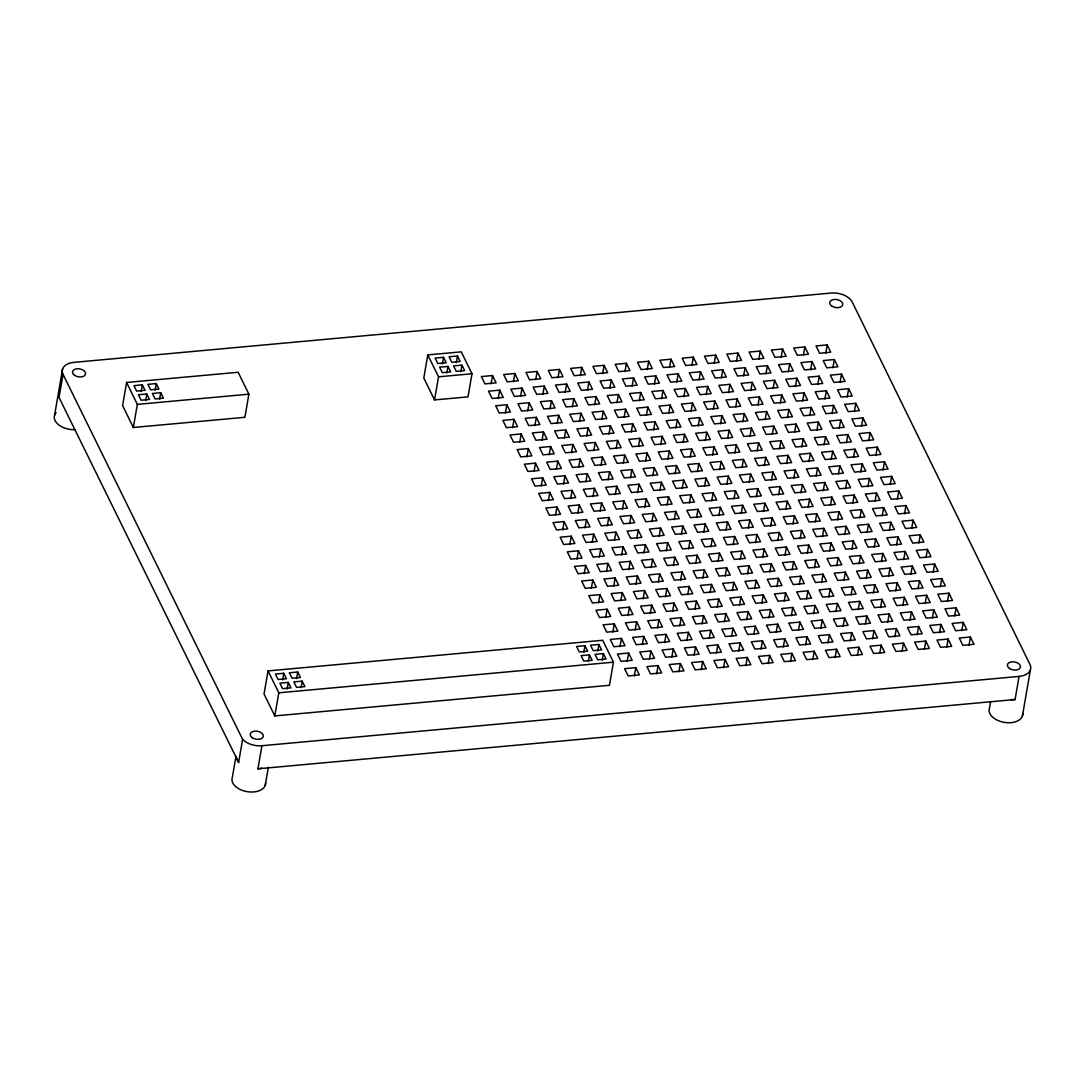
<?xml version="1.0" encoding="UTF-8"?>
<svg xmlns="http://www.w3.org/2000/svg" width="1085" height="1085" viewBox="0 0 1085 1085"><rect width="100%" height="100%" fill="white"/><g stroke="black" fill="none" stroke-linecap="round" stroke-linejoin="round"><path stroke-width="1.5" d="M54.616 415.094L62.591 368.873M63.025 374.325L59.024 397.435L238.619 762.47L242.606 739.36L63.025 374.325A16.994 10.348 9.8 0 1 73.902 362.363L831.069 293.058A16.994 10.348 9.8 0 1 852.254 302.091L1029.963 664.454A16.994 10.348 9.8 0 1 1019.073 676.416L1015.085 699.527L257.918 768.831L261.905 745.721L1019.073 676.416M126.592 382.476L122.605 405.587L133.346 427.49L244.898 417.291L248.885 394.18L238.144 372.264L126.592 382.476L137.334 404.38L133.346 427.49M141.186 391.454L142.325 384.849L133.957 385.623L136.642 391.102L145.01 390.329L142.325 384.849M145.661 400.582L146.8 393.977L138.432 394.75L141.118 400.229L149.486 399.456L146.8 393.977M155.128 390.18L156.267 383.575L147.913 384.348L150.598 389.813L158.952 389.054L156.267 383.575M159.603 399.307L160.743 392.702L152.388 393.475L155.074 398.941L163.442 398.181L160.743 392.702M236.028 756.001L232.312 777.47A16.994 10.348 9.8 0 0 247.394 791.697A16.994 10.348 9.8 0 0 265.594 782.746M268.049 670.91L264.048 694.02L274.79 715.924L609.458 685.3L613.445 662.189L602.704 640.286L268.049 670.91L278.791 692.813L274.79 715.924M282.642 679.888L283.782 673.283L275.414 674.056L278.099 679.522L286.467 678.762L283.782 673.283M265.242 785.418L268.375 767.258M287.118 689.016L288.257 682.411L279.889 683.184L282.575 688.663L290.943 687.89L288.257 682.411M296.585 678.613L297.724 672.008L289.356 672.781L292.041 678.247L300.409 677.488L297.724 672.008M301.06 687.741L302.2 681.136L293.832 681.909L296.517 687.375L304.885 686.615L302.2 681.136M427.788 354.917L423.801 378.028L434.542 399.931L468.001 396.866L472.002 373.755L461.247 351.852L427.788 354.917L438.53 376.82L434.542 399.931M442.382 363.895L443.521 357.291L435.153 358.05L437.838 363.529L446.206 362.77L443.521 357.291M446.857 373.023L447.996 366.418L439.628 367.178L442.314 372.657L450.682 371.897L447.996 366.418M456.324 362.621L457.463 356.016L449.095 356.775L451.78 362.254L460.148 361.481L457.463 356.016M460.799 371.748L461.939 365.143L453.571 365.903L456.256 371.382L464.624 370.609L461.939 365.143M491.098 383.805L492.522 375.546L481.36 376.563L484.941 383.873L496.103 382.856L492.522 375.546M498.259 398.412L499.683 390.152L488.521 391.17L492.102 398.48L503.264 397.449L499.683 390.152M505.42 413.005L506.844 404.759L495.682 405.776L499.263 413.073L510.425 412.056L506.844 404.759M513.408 381.757L514.832 373.511L503.671 374.528L507.251 381.825L518.413 380.808L514.832 373.511M512.581 427.612L514.005 419.366L502.843 420.383L506.424 427.68L517.586 426.663L514.005 419.366M520.569 396.364L521.993 388.105L510.832 389.135L514.412 396.432L525.574 395.415L521.993 388.105M519.742 442.219L521.166 433.959L510.004 434.99L513.598 442.287L524.747 441.269L521.166 433.959M527.73 410.971L529.154 402.711L517.993 403.742L521.573 411.039L532.735 410.022L529.154 402.711M535.719 379.723L537.143 371.463L525.981 372.48L529.561 379.791L540.723 378.76L537.143 371.463M526.903 456.826L528.327 448.566L517.179 449.583L520.759 456.893L531.908 455.876L528.327 448.566M534.891 425.578L536.315 417.318L525.154 418.335L528.734 425.645L539.896 424.615L536.315 417.318M542.88 394.316L544.304 386.07L533.142 387.087L536.722 394.397L547.884 393.367L544.304 386.07M534.064 471.433L535.488 463.173L524.34 464.19L527.92 471.5L539.069 470.47L535.488 463.173M542.052 440.171L543.476 431.925L532.315 432.942L535.909 440.252L547.057 439.222L543.476 431.925M550.041 408.923L551.465 400.677L540.303 401.694L543.883 408.991L555.045 407.974L551.465 400.677M558.029 377.675L559.453 369.429L548.291 370.446L551.872 377.743L563.034 376.726L559.453 369.429M541.225 486.026L542.649 477.78L531.501 478.797L535.081 486.107L546.23 485.076L542.649 477.78M549.213 454.778L550.637 446.532L539.489 447.549L543.07 454.846L554.218 453.828L550.637 446.532M557.202 423.53L558.626 415.27L547.464 416.301L551.044 423.598L562.206 422.58L558.626 415.27M565.19 392.282L566.614 384.022L555.452 385.053L559.033 392.35L570.195 391.332L566.614 384.022M548.386 500.633L549.81 492.387L538.662 493.404L542.242 500.7L553.391 499.683L549.81 492.387M556.374 469.385L557.798 461.125L546.65 462.156L550.231 469.452L561.379 468.435L557.798 461.125M564.363 438.137L565.787 429.877L554.638 430.908L558.219 438.204L569.367 437.187L565.787 429.877M572.351 406.889L573.775 398.629L562.613 399.646L566.194 406.956L577.356 405.939L573.775 398.629M555.547 515.239L556.971 506.98L545.823 508.011L549.403 515.307L560.552 514.29L556.971 506.98M580.339 375.641L581.763 367.381L570.601 368.398L574.182 375.708L585.344 374.678L581.763 367.381M563.535 483.991L564.959 475.732L553.811 476.763L557.392 484.059L568.54 483.042L564.959 475.732M571.524 452.743L572.948 444.484L561.799 445.501L565.38 452.811L576.528 451.794L572.948 444.484M579.512 421.482L580.936 413.236L569.774 414.253L573.355 421.563L584.517 420.532L580.936 413.236M562.708 529.846L564.132 521.587L552.984 522.617L556.564 529.914L567.713 528.897L564.132 521.587M587.5 390.234L588.924 381.988L577.762 383.005L581.343 390.302L592.505 389.284L588.924 381.988M570.696 498.598L572.12 490.339L560.972 491.356L564.553 498.666L575.701 497.635L572.12 490.339M578.685 467.337L580.109 459.091L568.96 460.108L572.541 467.418L583.689 466.387L580.109 459.091M586.673 436.089L588.097 427.843L576.949 428.86L580.529 436.156L591.678 435.139L588.097 427.843M569.869 544.453L571.293 536.193L560.145 537.211L563.725 544.521L574.887 543.49L571.293 536.193M594.661 404.841L596.085 396.595L584.923 397.612L588.504 404.908L599.666 403.891L596.085 396.595M577.857 513.191L579.281 504.945L568.133 505.963L571.714 513.273L582.862 512.242L579.281 504.945M602.65 373.593L604.074 365.333L592.912 366.364L596.492 373.66L607.654 372.643L604.074 365.333M585.846 481.943L587.27 473.697L576.121 474.715L579.702 482.011L590.85 480.994L587.27 473.697M593.834 450.695L595.258 442.449L584.11 443.467L587.69 450.763L598.839 449.746L595.258 442.449M577.03 559.046L578.468 550.8L567.306 551.817L570.886 559.128L582.048 558.097L578.468 550.8M601.822 419.447L603.246 411.188L592.084 412.219L595.679 419.515L606.827 418.498L603.246 411.188M585.018 527.798L586.442 519.552L575.294 520.569L578.875 527.866L590.023 526.849L586.442 519.552M609.811 388.199L611.235 379.94L600.073 380.957L603.653 388.267L614.815 387.25L611.235 379.94M593.007 496.55L594.431 488.304L583.282 489.321L586.863 496.618L598.011 495.601L594.431 488.304M600.995 465.302L602.419 457.043L591.271 458.073L594.851 465.37L606 464.353L602.419 457.043M584.205 573.653L585.629 565.407L574.467 566.424L578.047 573.721L589.209 572.704L585.629 565.407M608.983 434.054L610.407 425.795L599.259 426.812L602.84 434.122L613.988 433.105L610.407 425.795M592.179 542.405L593.617 534.159L582.455 535.176L586.036 542.473L597.198 541.456L593.617 534.159M616.972 402.806L618.396 394.547L607.234 395.564L610.814 402.874L621.976 401.843L618.396 394.547M600.168 511.157L601.592 502.897L590.443 503.928L594.024 511.225L605.172 510.208L601.592 502.897M624.96 371.545L626.384 363.299L615.222 364.316L618.803 371.626L629.965 370.595L626.384 363.299M608.156 479.909L609.58 471.649L598.432 472.667L602.012 479.977L613.161 478.96L609.58 471.649M591.366 588.26L592.79 580L581.628 581.031L585.208 588.328L596.37 587.311L592.79 580M616.144 448.661L617.568 440.401L606.42 441.419L610.001 448.729L621.149 447.698L617.568 440.401M599.34 557.012L600.778 548.752L589.616 549.783L593.197 557.08L604.359 556.062L600.778 548.752M624.133 417.399L625.557 409.154L614.395 410.171L617.989 417.481L629.137 416.45L625.557 409.154M583.825 652.329L584.978 645.724L576.61 646.484L579.295 651.963L587.663 651.203L584.978 645.724M607.329 525.764L608.753 517.504L597.604 518.521L601.185 525.832L612.333 524.814L608.753 517.504M632.121 386.151L633.545 377.905L622.383 378.923L625.964 386.219L637.126 385.202L633.545 377.905M615.317 494.516L616.741 486.256L605.593 487.273L609.173 494.584L620.322 493.553L616.741 486.256M588.301 661.457L589.453 654.852L581.085 655.611L583.771 661.091L592.139 660.331L589.453 654.852M598.527 602.867L599.951 594.607L588.789 595.638L592.369 602.934L603.531 601.917L599.951 594.607M623.305 463.254L624.729 455.008L613.581 456.026L617.162 463.322L628.31 462.305L624.729 455.008M606.515 571.619L607.939 563.359L596.777 564.376L600.358 571.686L611.52 570.669L607.939 563.359M631.294 432.006L632.718 423.76L621.569 424.777L625.15 432.074L636.298 431.057L632.718 423.76M614.49 540.371L615.927 532.111L604.765 533.128L608.346 540.438L619.508 539.408L615.927 532.111M639.282 400.758L640.706 392.499L629.544 393.53L633.125 400.826L644.287 399.809L640.706 392.499M597.781 651.041L598.92 644.449L590.552 645.209L593.237 650.688L601.605 649.915L598.92 644.449M622.478 509.109L623.902 500.863L612.754 501.88L616.334 509.177L627.483 508.16L623.902 500.863M647.27 369.51L648.694 361.251L637.532 362.281L641.113 369.578L652.275 368.561L648.694 361.251M605.688 617.473L607.112 609.214L595.95 610.231L599.53 617.541L610.692 616.524L607.112 609.214M630.466 477.861L631.89 469.615L620.742 470.632L624.323 477.929L635.471 476.912L631.89 469.615M613.676 586.212L615.1 577.966L603.938 578.983L607.519 586.293L618.681 585.263L615.1 577.966M638.455 446.613L639.879 438.354L628.73 439.384L632.311 446.681L643.459 445.664L639.879 438.354M602.256 660.182L603.396 653.577L595.028 654.336L597.713 659.816L606.081 659.043L603.396 653.577M621.651 554.964L623.088 546.718L611.926 547.735L615.507 555.032L626.669 554.015L623.088 546.718M646.443 415.365L647.867 407.106L636.719 408.136L640.299 415.433L651.448 414.416L647.867 407.106M629.639 523.716L631.063 515.47L619.915 516.487L623.495 523.784L634.657 522.767L631.063 515.47M654.431 384.117L655.855 375.858L644.693 376.875L648.274 384.185L659.436 383.154L655.855 375.858M612.849 632.067L614.273 623.821L603.111 624.838L606.691 632.148L617.853 631.117L614.273 623.821M637.627 492.468L639.051 484.208L627.903 485.239L631.484 492.536L642.632 491.519L639.051 484.208M620.837 600.819L622.261 592.573L611.099 593.59L614.68 600.887L625.842 599.869L622.261 592.573M645.616 461.22L647.04 452.96L635.891 453.991L639.472 461.288L650.62 460.271L647.04 452.96M628.825 569.571L630.249 561.325L619.087 562.342L622.668 569.639L633.83 568.621L630.249 561.325M653.604 429.972L655.028 421.712L643.88 422.73L647.46 430.04L658.609 429.009L655.028 421.712M636.8 538.323L638.238 530.063L627.076 531.094L630.656 538.391L641.818 537.373L638.238 530.063M661.592 398.71L663.016 390.464L651.854 391.482L655.448 398.792L666.597 397.761L663.016 390.464M620.01 646.674L621.434 638.428L610.285 639.445L613.866 646.741L625.014 645.724L621.434 638.428M644.788 507.075L646.212 498.815L635.064 499.846L638.645 507.143L649.793 506.125L646.212 498.815M669.581 367.462L671.005 359.216L659.843 360.234L663.423 367.53L674.585 366.513L671.005 359.216M627.998 615.426L629.422 607.18L618.26 608.197L621.841 615.493L633.003 614.476L629.422 607.18M652.777 475.827L654.201 467.567L643.052 468.584L646.633 475.895L657.781 474.864L654.201 467.567M635.986 584.178L637.41 575.918L626.248 576.949L629.829 584.245L640.991 583.228L637.41 575.918M660.765 444.565L662.189 436.319L651.041 437.336L654.621 444.647L665.77 443.616L662.189 436.319M643.975 552.93L645.399 544.67L634.237 545.687L637.817 552.997L648.979 551.98L645.399 544.67M668.753 413.317L670.177 405.071L659.029 406.088L662.61 413.385L673.758 412.368L670.177 405.071M627.171 661.28L628.595 653.034L617.446 654.052L621.027 661.348L632.175 660.331L628.595 653.034M651.949 521.682L653.387 513.422L642.225 514.439L645.806 521.749L656.967 520.719L653.387 513.422M676.742 382.069L678.166 373.823L667.004 374.84L670.584 382.137L681.746 381.12L678.166 373.823M635.159 630.032L636.583 621.773L625.421 622.804L629.002 630.1L640.164 629.083L636.583 621.773M659.938 490.42L661.362 482.174L650.213 483.191L653.794 490.501L664.942 489.471L661.362 482.174M643.147 598.784L644.571 590.525L633.409 591.542L636.99 598.852L648.152 597.835L644.571 590.525M667.926 459.172L669.35 450.926L658.202 451.943L661.782 459.24L672.931 458.223L669.35 450.926M651.136 567.536L652.56 559.277L641.398 560.294L644.978 567.604L656.14 566.573L652.56 559.277M675.914 427.924L677.338 419.678L666.19 420.695L669.77 427.992L680.919 426.975L677.338 419.678M634.332 675.887L635.756 667.628L624.607 668.658L628.188 675.955L639.336 674.938L635.756 667.628M659.11 536.275L660.548 528.029L649.386 529.046L652.967 536.356L664.129 535.325L660.548 528.029M683.903 396.676L685.327 388.416L674.165 389.447L677.759 396.744L688.907 395.727L685.327 388.416M642.32 644.639L643.744 636.38L632.596 637.397L636.176 644.707L647.325 643.69L643.744 636.38M667.099 505.027L668.523 496.781L657.374 497.798L660.955 505.095L672.103 504.077L668.523 496.781M691.891 365.428L693.315 357.168L682.153 358.186L685.734 365.496L696.895 364.479L693.315 357.168M650.308 613.391L651.732 605.132L640.57 606.149L644.151 613.459L655.313 612.428L651.732 605.132M675.087 473.779L676.511 465.533L665.363 466.55L668.943 473.847L680.092 472.829L676.511 465.533M658.297 582.13L659.721 573.884L648.559 574.901L652.139 582.211L663.301 581.18L659.721 573.884M683.075 442.531L684.499 434.271L673.351 435.302L676.932 442.599L688.08 441.581L684.499 434.271M666.285 550.882L667.709 542.636L656.547 543.653L660.128 550.949L671.289 549.932L667.709 542.636M691.064 411.283L692.488 403.023L681.339 404.04L684.92 411.351L696.068 410.333L692.488 403.023M649.481 659.246L650.905 650.986L639.757 652.004L643.337 659.314L654.486 658.283L650.905 650.986M674.26 519.634L675.697 511.374L664.535 512.405L668.116 519.701L679.278 518.684L675.697 511.374M699.052 380.035L700.476 371.775L689.314 372.792L692.895 380.103L704.057 379.072L700.476 371.775M657.469 627.984L658.893 619.738L647.731 620.756L651.326 628.052L662.474 627.035L658.893 619.738M682.248 488.386L683.672 480.126L672.524 481.157L676.104 488.453L687.253 487.436L683.672 480.126M665.458 596.736L666.882 588.49L655.72 589.508L659.3 596.804L670.462 595.787L666.882 588.49M690.236 457.138L691.66 448.878L680.512 449.895L684.092 457.205L695.241 456.188L691.66 448.878M673.446 565.488L674.87 557.229L663.708 558.26L667.289 565.556L678.451 564.539L674.87 557.229M698.225 425.89L699.649 417.63L688.5 418.647L692.081 425.957L703.229 424.927L699.649 417.63M656.642 673.839L658.066 665.593L646.918 666.61L650.498 673.907L661.647 672.89L658.066 665.593M681.421 534.24L682.858 525.981L671.696 527.012L675.277 534.308L686.439 533.291L682.858 525.981M706.213 394.628L707.637 386.382L696.489 387.399L700.069 394.696L711.217 393.679L707.637 386.382M664.63 642.591L666.054 634.345L654.906 635.362L658.486 642.659L669.635 641.642L666.054 634.345M689.409 502.992L690.833 494.733L679.685 495.75L683.265 503.06L694.427 502.043L690.833 494.733M714.201 363.38L715.625 355.134L704.463 356.151L708.044 363.448L719.206 362.431L715.625 355.134M672.619 611.343L674.043 603.084L662.881 604.114L666.461 611.411L677.623 610.394L674.043 603.084M697.397 471.744L698.821 463.485L687.673 464.502L691.254 471.812L702.402 470.781L698.821 463.485M680.607 580.095L682.031 571.836L670.869 572.866L674.45 580.163L685.611 579.146L682.031 571.836M705.386 440.483L706.81 432.237L695.661 433.254L699.242 440.551L710.39 439.533L706.81 432.237M688.595 548.847L690.019 540.588L678.857 541.605L682.438 548.915L693.6 547.898L690.019 540.588M713.374 409.235L714.798 400.989L703.65 402.006L707.23 409.303L718.378 408.286L714.798 400.989M671.791 657.198L673.215 648.938L662.067 649.969L665.648 657.266L676.796 656.249L673.215 648.938M696.57 517.586L698.008 509.34L686.846 510.357L690.426 517.667L701.588 516.636L698.008 509.34M721.362 377.987L722.786 369.727L711.624 370.758L715.205 378.055L726.367 377.037L722.786 369.727M679.78 625.95L681.204 617.69L670.042 618.721L673.636 626.018L684.784 625.001L681.204 617.69M704.558 486.338L705.982 478.092L694.834 479.109L698.414 486.405L709.563 485.388L705.982 478.092M687.768 594.702L689.192 586.442L678.03 587.46L681.611 594.77L692.773 593.739L689.192 586.442M712.547 455.09L713.971 446.844L702.822 447.861L706.403 455.158L717.551 454.14L713.971 446.844M695.756 563.44L697.18 555.194L686.018 556.212L689.599 563.522L700.761 562.491L697.18 555.194M720.535 423.842L721.959 415.582L710.811 416.613L714.391 423.909L725.539 422.892L721.959 415.582M678.952 671.805L680.376 663.545L669.228 664.576L672.808 671.873L683.957 670.856L680.376 663.545M703.745 532.192L705.169 523.947L694.007 524.964L697.587 532.26L708.749 531.243L705.169 523.947M728.523 392.594L729.947 384.334L718.799 385.365L722.379 392.661L733.528 391.644L729.947 384.334M686.941 640.557L688.365 632.297L677.216 633.314L680.797 640.625L691.945 639.594L688.365 632.297M711.719 500.945L713.143 492.698L701.995 493.716L705.576 501.012L716.737 499.995L713.143 492.698M736.512 361.346L737.936 353.086L726.774 354.103L730.354 361.413L741.516 360.383L737.936 353.086M694.929 609.295L696.353 601.049L685.191 602.067L688.772 609.377L699.933 608.346L696.353 601.049M719.708 469.696L721.132 461.437L709.983 462.468L713.564 469.764L724.712 468.747L721.132 461.437M702.917 578.047L704.341 569.801L693.179 570.818L696.76 578.115L707.922 577.098L704.341 569.801M727.696 438.448L729.12 430.189L717.972 431.206L721.552 438.516L732.701 437.499L729.12 430.189M710.906 546.799L712.33 538.553L701.168 539.57L704.748 546.867L715.91 545.85L712.33 538.553M735.684 407.2L737.108 398.941L725.96 399.958L729.54 407.268L740.689 406.238L737.108 398.941M694.102 655.15L695.526 646.904L684.377 647.921L687.958 655.231L699.106 654.201L695.526 646.904M718.88 515.551L720.318 507.292L709.156 508.322L712.736 515.619L723.898 514.602L720.318 507.292M743.673 375.939L745.097 367.693L733.935 368.71L737.529 376.02L748.677 374.99L745.097 367.693M702.09 623.902L703.514 615.656L692.366 616.673L695.946 623.97L707.095 622.953L703.514 615.656M726.869 484.303L728.293 476.044L717.144 477.061L720.725 484.371L731.873 483.354L728.293 476.044M710.078 592.654L711.502 584.408L700.34 585.425L703.921 592.722L715.083 591.705L711.502 584.408M734.857 453.055L736.281 444.796L725.133 445.813L728.713 453.123L739.861 452.092L736.281 444.796M718.067 561.406L719.491 553.147L708.329 554.177L711.909 561.474L723.071 560.457L719.491 553.147M742.845 421.794L744.269 413.548L733.121 414.565L736.701 421.875L747.85 420.844L744.269 413.548M701.263 669.757L702.687 661.511L691.538 662.528L695.119 669.825L706.267 668.808L702.687 661.511M726.055 530.158L727.479 521.899L716.317 522.916L719.897 530.226L731.059 529.209L727.479 521.899M750.834 390.546L752.258 382.3L741.109 383.317L744.69 390.614L755.838 389.596L752.258 382.3M709.251 638.509L710.675 630.263L699.527 631.28L703.107 638.577L714.255 637.56L710.675 630.263M734.03 498.91L735.467 490.651L724.305 491.668L727.886 498.978L739.048 497.947L735.467 490.651M758.822 359.298L760.246 351.052L749.084 352.069L752.664 359.366L763.826 358.348L760.246 351.052M717.239 607.261L718.663 599.001L707.501 600.032L711.082 607.329L722.244 606.312L718.663 599.001M742.018 467.649L743.442 459.403L732.294 460.42L735.874 467.73L747.022 466.699L743.442 459.403M725.228 576.013L726.652 567.753L715.49 568.771L719.07 576.081L730.232 575.064L726.652 567.753M750.006 436.401L751.43 428.155L740.282 429.172L743.862 436.468L755.011 435.451L751.43 428.155M733.216 544.765L734.64 536.505L723.478 537.523L727.058 544.833L738.22 543.802L734.64 536.505M757.995 405.153L759.419 396.893L748.27 397.924L751.851 405.22L762.999 404.203L759.419 396.893M716.412 653.116L717.836 644.856L706.688 645.887L710.268 653.184L721.416 652.166L717.836 644.856M741.191 513.503L742.628 505.257L731.466 506.275L735.047 513.571L746.209 512.554L742.628 505.257M765.983 373.905L767.407 365.645L756.245 366.676L759.839 373.972L770.987 372.955L767.407 365.645M724.4 621.868L725.824 613.608L714.676 614.625L718.256 621.936L729.405 620.918L725.824 613.608M749.179 482.255L750.603 474.009L739.455 475.027L743.035 482.323L754.183 481.306L750.603 474.009M732.389 590.62L733.813 582.36L722.651 583.377L726.231 590.688L737.393 589.657L733.813 582.36M757.167 451.007L758.591 442.748L747.443 443.779L751.023 451.075L762.172 450.058L758.591 442.748M740.377 559.358L741.801 551.112L730.639 552.129L734.22 559.426L745.381 558.409L741.801 551.112M765.156 419.759L766.58 411.5L755.431 412.531L759.012 419.827L770.16 418.81L766.58 411.5M723.573 667.723L724.997 659.463L713.849 660.48L717.429 667.79L728.577 666.773L724.997 659.463M748.365 528.11L749.789 519.864L738.627 520.881L742.208 528.178L753.37 527.161L749.789 519.864M773.144 388.511L774.568 380.252L763.42 381.269L767 388.579L778.148 387.562L774.568 380.252M731.561 636.475L732.985 628.215L721.837 629.232L725.417 636.542L736.566 635.512L732.985 628.215M756.34 496.862L757.778 488.603L746.616 489.633L750.196 496.93L761.358 495.913L757.778 488.603M781.132 357.263L782.556 349.004L771.394 350.021L774.975 357.331L786.137 356.3L782.556 349.004M739.55 605.213L740.974 596.967L729.812 597.984L733.406 605.281L744.554 604.264L740.974 596.967M764.328 465.614L765.752 457.355L754.604 458.385L758.184 465.682L769.333 464.665L765.752 457.355M747.538 573.965L748.962 565.719L737.8 566.736L741.38 574.033L752.542 573.016L748.962 565.719M772.317 434.366L773.741 426.107L762.592 427.124L766.173 434.434L777.321 433.417L773.741 426.107M755.526 542.717L756.95 534.457L745.788 535.488L749.369 542.785L760.531 541.768L756.95 534.457M780.305 403.105L781.729 394.859L770.581 395.876L774.161 403.186L785.309 402.155L781.729 394.859M738.722 651.068L740.146 642.822L728.998 643.839L732.578 651.136L743.727 650.118L740.146 642.822M763.501 511.469L764.939 503.209L753.777 504.24L757.357 511.537L768.519 510.52L764.939 503.209M788.293 371.857L789.717 363.611L778.569 364.628L782.149 371.924L793.298 370.907L789.717 363.611M746.711 619.82L748.135 611.574L736.986 612.591L740.567 619.888L751.715 618.87L748.135 611.574M771.489 480.221L772.913 471.961L761.765 472.979L765.345 480.289L776.507 479.258L772.913 471.961M754.699 588.572L756.123 580.312L744.961 581.343L748.541 588.64L759.703 587.622L756.123 580.312M779.478 448.959L780.902 440.713L769.753 441.731L773.334 449.041L784.482 448.01L780.902 440.713M762.687 557.324L764.111 549.064L752.949 550.095L756.53 557.392L767.692 556.374L764.111 549.064M787.466 417.711L788.89 409.465L777.742 410.483L781.322 417.779L792.47 416.762L788.89 409.465M745.883 665.675L747.307 657.429L736.159 658.446L739.739 665.742L750.888 664.725L747.307 657.429M770.675 526.076L772.1 517.816L760.938 518.833L764.518 526.144L775.68 525.113L772.1 517.816M795.454 386.463L796.878 378.217L785.73 379.235L789.31 386.531L800.459 385.514L796.878 378.217M753.872 634.427L755.296 626.167L744.147 627.198L747.728 634.494L758.876 633.477L755.296 626.167M778.65 494.814L780.088 486.568L768.926 487.585L772.506 494.896L783.668 493.865L780.088 486.568M803.442 355.215L804.867 346.956L793.705 347.987L797.299 355.283L808.447 354.266L804.867 346.956M761.86 603.179L763.284 594.919L752.136 595.95L755.716 603.246L766.864 602.229L763.284 594.919M786.639 463.566L788.063 455.32L776.914 456.337L780.495 463.634L791.643 462.617L788.063 455.32M769.848 571.931L771.272 563.671L760.11 564.688L763.691 571.998L774.853 570.968L771.272 563.671M794.627 432.318L796.051 424.072L784.903 425.089L788.483 432.386L799.631 431.369L796.051 424.072M777.837 540.669L779.261 532.423L768.099 533.44L771.679 540.75L782.841 539.72L779.261 532.423M802.615 401.07L804.039 392.811L792.891 393.841L796.471 401.138L807.62 400.121L804.039 392.811M761.033 649.033L762.457 640.774L751.308 641.791L754.889 649.101L766.037 648.084L762.457 640.774M785.825 509.421L787.249 501.175L776.087 502.192L779.667 509.489L790.829 508.472L787.249 501.175M810.603 369.822L812.028 361.563L800.879 362.58L804.46 369.89L815.608 368.873L812.028 361.563M769.021 617.785L770.445 609.526L759.297 610.543L762.877 617.853L774.025 616.822L770.445 609.526M793.8 478.173L795.237 469.927L784.075 470.944L787.656 478.241L798.818 477.224L795.237 469.927M777.009 586.524L778.433 578.278L767.271 579.295L770.852 586.605L782.014 585.574L778.433 578.278M801.788 446.925L803.212 438.666L792.064 439.696L795.644 446.993L806.792 445.976L803.212 438.666M784.997 555.276L786.422 547.03L775.26 548.047L778.84 555.344L790.002 554.327L786.422 547.03M809.776 415.677L811.2 407.417L800.052 408.435L803.632 415.745L814.781 414.728L811.2 407.417M768.194 663.64L769.618 655.381L758.469 656.398L762.05 663.708L773.198 662.677L769.618 655.381M792.986 524.028L794.41 515.782L783.248 516.799L786.828 524.096L797.99 523.078L794.41 515.782M817.764 384.429L819.189 376.17L808.04 377.187L811.621 384.497L822.769 383.466L819.189 376.17M776.182 632.379L777.606 624.133L766.458 625.15L770.038 632.46L781.186 631.429L777.606 624.133M800.961 492.78L802.398 484.52L791.236 485.551L794.817 492.848L805.979 491.83L802.398 484.52M825.753 353.167L827.177 344.921L816.015 345.939L819.609 353.249L830.757 352.218L827.177 344.921M784.17 601.131L785.594 592.885L774.446 593.902L778.026 601.198L789.175 600.181L785.594 592.885M808.949 461.532L810.373 453.272L799.225 454.289L802.805 461.6L813.953 460.583L810.373 453.272M792.159 569.883L793.583 561.623L782.421 562.654L786.001 569.951L797.163 568.933L793.583 561.623M816.937 430.284L818.361 422.024L807.213 423.041L810.793 430.352L821.942 429.321L818.361 422.024M800.147 538.635L801.571 530.375L790.409 531.406L793.989 538.702L805.151 537.685L801.571 530.375M824.925 399.022L826.35 390.776L815.201 391.793L818.782 399.104L829.93 398.073L826.35 390.776M783.343 646.986L784.767 638.739L773.619 639.757L777.199 647.053L788.347 646.036L784.767 638.739M808.135 507.387L809.559 499.127L798.397 500.144L801.978 507.454L813.14 506.437L809.559 499.127M832.914 367.774L834.338 359.528L823.19 360.545L826.77 367.842L837.918 366.825L834.338 359.528M791.331 615.737L792.755 607.478L781.607 608.509L785.187 615.805L796.336 614.788L792.755 607.478M816.11 476.139L817.547 467.879L806.386 468.896L809.966 476.207L821.128 475.176L817.547 467.879M799.319 584.489L800.744 576.23L789.582 577.261L793.176 584.557L804.324 583.54L800.744 576.23M824.098 444.877L825.522 436.631L814.374 437.648L817.954 444.945L829.103 443.928L825.522 436.631M807.308 553.241L808.732 544.982L797.57 545.999L801.15 553.309L812.312 552.292L808.732 544.982M832.087 413.629L833.511 405.383L822.362 406.4L825.943 413.697L837.091 412.68L833.511 405.383M790.504 661.592L791.928 653.333L780.78 654.364L784.36 661.66L795.508 660.643L791.928 653.333M815.296 521.993L816.72 513.734L805.558 514.751L809.139 522.061L820.301 521.031L816.72 513.734M840.075 382.381L841.499 374.122L830.351 375.152L833.931 382.449L845.079 381.432L841.499 374.122M798.492 630.344L799.916 622.085L788.768 623.115L792.348 630.412L803.497 629.395L799.916 622.085M823.271 490.732L824.709 482.486L813.547 483.503L817.127 490.8L828.289 489.783L824.709 482.486M806.481 599.096L807.905 590.837L796.756 591.854L800.337 599.164L811.485 598.147L807.905 590.837M831.259 459.484L832.683 451.238L821.535 452.255L825.115 459.552L836.277 458.535L832.683 451.238M814.469 567.835L815.893 559.589L804.731 560.606L808.311 567.916L819.473 566.885L815.893 559.589M839.247 428.236L840.672 419.976L829.523 421.007L833.104 428.304L844.252 427.287L840.672 419.976M822.457 536.587L823.881 528.341L812.719 529.358L816.3 536.655L827.462 535.637L823.881 528.341M847.236 396.988L848.66 388.728L837.511 389.759L841.092 397.056L852.24 396.039L848.66 388.728M805.653 644.951L807.077 636.692L795.929 637.709L799.509 645.019L810.658 643.988L807.077 636.692M830.445 505.339L831.87 497.093L820.708 498.11L824.288 505.407L835.45 504.389L831.87 497.093M813.641 613.69L815.066 605.444L803.917 606.461L807.498 613.771L818.646 612.74L815.066 605.444M838.42 474.091L839.858 465.831L828.696 466.862L832.276 474.159L843.438 473.141L839.858 465.831M821.63 582.442L823.054 574.196L811.892 575.213L815.486 582.509L826.634 581.492L823.054 574.196M846.409 442.843L847.833 434.583L836.684 435.614L840.265 442.911L851.413 441.893L847.833 434.583M829.618 551.194L831.042 542.948L819.88 543.965L823.461 551.261L834.623 550.244L831.042 542.948M854.397 411.595L855.821 403.335L844.672 404.352L848.253 411.663L859.401 410.632L855.821 403.335M812.814 659.544L814.238 651.298L803.09 652.316L806.67 659.626L817.819 658.595L814.238 651.298M837.606 519.946L839.03 511.686L827.869 512.717L831.449 520.013L842.611 518.996L839.03 511.686M820.803 628.296L822.227 620.05L811.078 621.068L814.659 628.364L825.807 627.347L822.227 620.05M845.595 488.698L847.019 480.438L835.857 481.469L839.437 488.765L850.599 487.748L847.019 480.438M828.791 597.048L830.215 588.802L819.066 589.82L822.647 597.116L833.795 596.099L830.215 588.802M853.569 457.45L854.994 449.19L843.845 450.207L847.426 457.517L858.588 456.487L854.994 449.19M836.779 565.8L838.203 557.541L827.041 558.572L830.622 565.868L841.784 564.851L838.203 557.541M861.558 426.188L862.982 417.942L851.834 418.959L855.414 426.269L866.562 425.239L862.982 417.942M844.767 534.552L846.191 526.293L835.03 527.31L838.61 534.62L849.772 533.603L846.191 526.293M827.963 642.903L829.388 634.657L818.239 635.674L821.82 642.971L832.968 641.954L829.388 634.657M852.756 503.304L854.18 495.045L843.018 496.062L846.598 503.372L857.76 502.341L854.18 495.045M835.952 611.655L837.376 603.396L826.228 604.426L829.808 611.723L840.956 610.706L837.376 603.396M860.731 472.043L862.168 463.797L851.006 464.814L854.587 472.124L865.749 471.093L862.168 463.797M843.94 580.407L845.364 572.148L834.216 573.165L837.796 580.475L848.945 579.458L845.364 572.148M868.719 440.795L870.143 432.549L858.995 433.566L862.575 440.863L873.723 439.845L870.143 432.549M851.928 549.159L853.353 540.9L842.191 541.917L845.771 549.227L856.933 548.196L853.353 540.9M835.125 657.51L836.549 649.25L825.4 650.281L828.981 657.578L840.129 656.561L836.549 649.25M859.917 517.898L861.341 509.652L850.179 510.669L853.759 517.979L864.921 516.948L861.341 509.652M843.113 626.262L844.537 618.002L833.389 619.02L836.969 626.33L848.117 625.313L844.537 618.002M867.905 486.65L869.329 478.404L858.167 479.421L861.748 486.717L872.91 485.7L869.329 478.404M851.101 595.014L852.525 586.754L841.377 587.772L844.957 595.082L856.106 594.051L852.525 586.754M875.88 455.402L877.317 447.156L866.155 448.173L869.736 455.469L880.898 454.452L877.317 447.156M859.089 563.752L860.514 555.506L849.352 556.524L852.932 563.834L864.094 562.803L860.514 555.506M867.078 532.504L868.502 524.258L857.34 525.276L860.92 532.572L872.082 531.555L868.502 524.258M850.274 640.869L851.698 632.609L840.549 633.626L844.13 640.937L855.278 639.906L851.698 632.609M875.066 501.256L876.49 492.997L865.328 494.028L868.909 501.324L880.071 500.307L876.49 492.997M858.262 609.607L859.686 601.361L848.538 602.378L852.118 609.675L863.267 608.658L859.686 601.361M883.041 470.008L884.478 461.749L873.316 462.78L876.897 470.076L888.059 469.059L884.478 461.749M866.25 578.359L867.674 570.113L856.526 571.13L860.107 578.427L871.255 577.41L867.674 570.113M874.239 547.111L875.663 538.852L864.501 539.882L868.081 547.179L879.243 546.162L875.663 538.852M857.435 655.462L858.859 647.216L847.71 648.233L851.291 655.53L862.439 654.513L858.859 647.216M882.227 515.863L883.651 507.604L872.489 508.634L876.07 515.931L887.232 514.914L883.651 507.604M865.423 624.214L866.847 615.968L855.699 616.985L859.279 624.282L870.428 623.265L866.847 615.968M890.215 484.615L891.639 476.356L880.478 477.373L884.058 484.683L895.22 483.666L891.639 476.356M873.411 592.966L874.835 584.707L863.687 585.737L867.268 593.034L878.416 592.017L874.835 584.707M881.4 561.718L882.824 553.458L871.662 554.489L875.256 561.786L886.404 560.769L882.824 553.458M889.388 530.47L890.812 522.211L879.65 523.228L883.231 530.538L894.393 529.521L890.812 522.211M872.584 638.821L874.008 630.561L862.86 631.592L866.44 638.889L877.589 637.871L874.008 630.561M897.376 499.208L898.8 490.962L887.639 491.98L891.219 499.29L902.381 498.259L898.8 490.962M880.572 607.573L881.997 599.313L870.848 600.344L874.429 607.641L885.577 606.623L881.997 599.313M888.561 576.325L889.985 568.065L878.836 569.082L882.417 576.393L893.565 575.362L889.985 568.065M896.549 545.063L897.973 536.817L886.811 537.834L890.392 545.145L901.554 544.114L897.973 536.817M879.745 653.428L881.169 645.168L870.021 646.199L873.601 653.495L884.75 652.478L881.169 645.168M904.537 513.815L905.961 505.569L894.799 506.586L898.38 513.883L909.542 512.866L905.961 505.569M887.733 622.18L889.158 613.92L878.009 614.937L881.59 622.247L892.738 621.217L889.158 613.92M895.722 590.918L897.146 582.672L885.997 583.689L889.578 591L900.726 589.969L897.146 582.672M903.71 559.67L905.134 551.424L893.986 552.441L897.566 559.738L908.715 558.721L905.134 551.424M911.698 528.422L913.122 520.176L901.96 521.193L905.541 528.49L916.703 527.473L913.122 520.176M894.894 636.773L896.318 628.527L885.17 629.544L888.751 636.854L899.899 635.824L896.318 628.527M902.883 605.525L904.307 597.279L893.158 598.296L896.739 605.593L907.887 604.576L904.307 597.279M910.871 574.277L912.295 566.031L901.147 567.048L904.727 574.345L915.876 573.328L912.295 566.031M918.859 543.029L920.283 534.769L909.122 535.8L912.702 543.097L923.864 542.08L920.283 534.769M902.055 651.38L903.479 643.134L892.331 644.151L895.912 651.448L907.06 650.43L903.479 643.134M910.044 620.132L911.468 611.886L900.319 612.903L903.9 620.2L915.048 619.182L911.468 611.886M918.032 588.884L919.456 580.624L908.308 581.655L911.888 588.952L923.037 587.934L919.456 580.624M926.02 557.636L927.444 549.376L916.296 550.393L919.877 557.704L931.025 556.686L927.444 549.376M917.205 634.739L918.629 626.479L907.48 627.51L911.061 634.806L922.209 633.789L918.629 626.479M925.193 603.491L926.617 595.231L915.469 596.248L919.049 603.558L930.198 602.541L926.617 595.231M933.181 572.243L934.605 563.983L923.457 565L927.038 572.31L938.186 571.28L934.605 563.983M924.366 649.345L925.79 641.086L914.641 642.103L918.222 649.413L929.37 648.396L925.79 641.086M932.354 618.097L933.778 609.838L922.63 610.855L926.21 618.165L937.359 617.134L933.778 609.838M940.342 586.836L941.766 578.59L930.618 579.607L934.199 586.904L945.347 585.886L941.766 578.59M939.515 632.691L940.939 624.445L929.791 625.462L933.371 632.758L944.52 631.741L940.939 624.445M947.503 601.443L948.927 593.197L937.779 594.214L941.36 601.51L952.508 600.493L948.927 593.197M946.676 647.297L948.1 639.051L936.952 640.069L940.532 647.365L951.681 646.348L948.1 639.051M954.664 616.049L956.088 607.79L944.94 608.821L948.521 616.117L959.669 615.1L956.088 607.79M961.825 630.656L963.249 622.397L952.101 623.414L955.682 630.724L966.83 629.707L963.249 622.397M968.986 645.263L970.41 637.004L959.262 638.021L962.843 645.331L974.004 644.3L970.41 637.004M990.619 701.561L989.479 708.166A16.994 10.348 9.8 0 0 1004.561 722.407A16.994 10.348 9.8 0 0 1022.762 713.442M1022.409 716.127L1030.384 669.906M137.334 404.38L248.885 394.18M438.53 376.82L472.002 373.755M278.791 692.813L613.445 662.189M238.619 762.47L235.947 757.032M74.811 429.66A16.994 10.348 9.8 0 1 57.763 424.045A16.994 10.348 9.8 0 1 56.094 412.693M1015.085 699.527A16.994 10.348 9.8 0 1 1010.759 699.554M261.892 768.085A16.994 10.348 9.8 0 1 257.918 768.831M261.905 745.721A16.994 10.348 9.8 0 1 242.606 739.36M1009.498 668.482A6.646 4.055 9.8 0 0 1020.375 667.478A6.646 4.055 9.8 0 0 1011.912 661.823A6.646 4.055 9.8 0 0 1009.498 668.482M831.788 306.106A6.646 4.055 9.8 0 0 842.665 305.116A6.646 4.055 9.8 0 0 834.202 299.446A6.646 4.055 9.8 0 0 831.788 306.106M74.634 375.41A6.646 4.055 9.8 0 0 85.498 374.406A6.646 4.055 9.8 0 0 77.035 368.751A6.646 4.055 9.8 0 0 74.634 375.41M252.33 737.773A6.646 4.055 9.8 0 0 263.207 736.783A6.646 4.055 9.8 0 0 254.744 731.114A6.646 4.055 9.8 0 0 252.33 737.773"/></g></svg>
